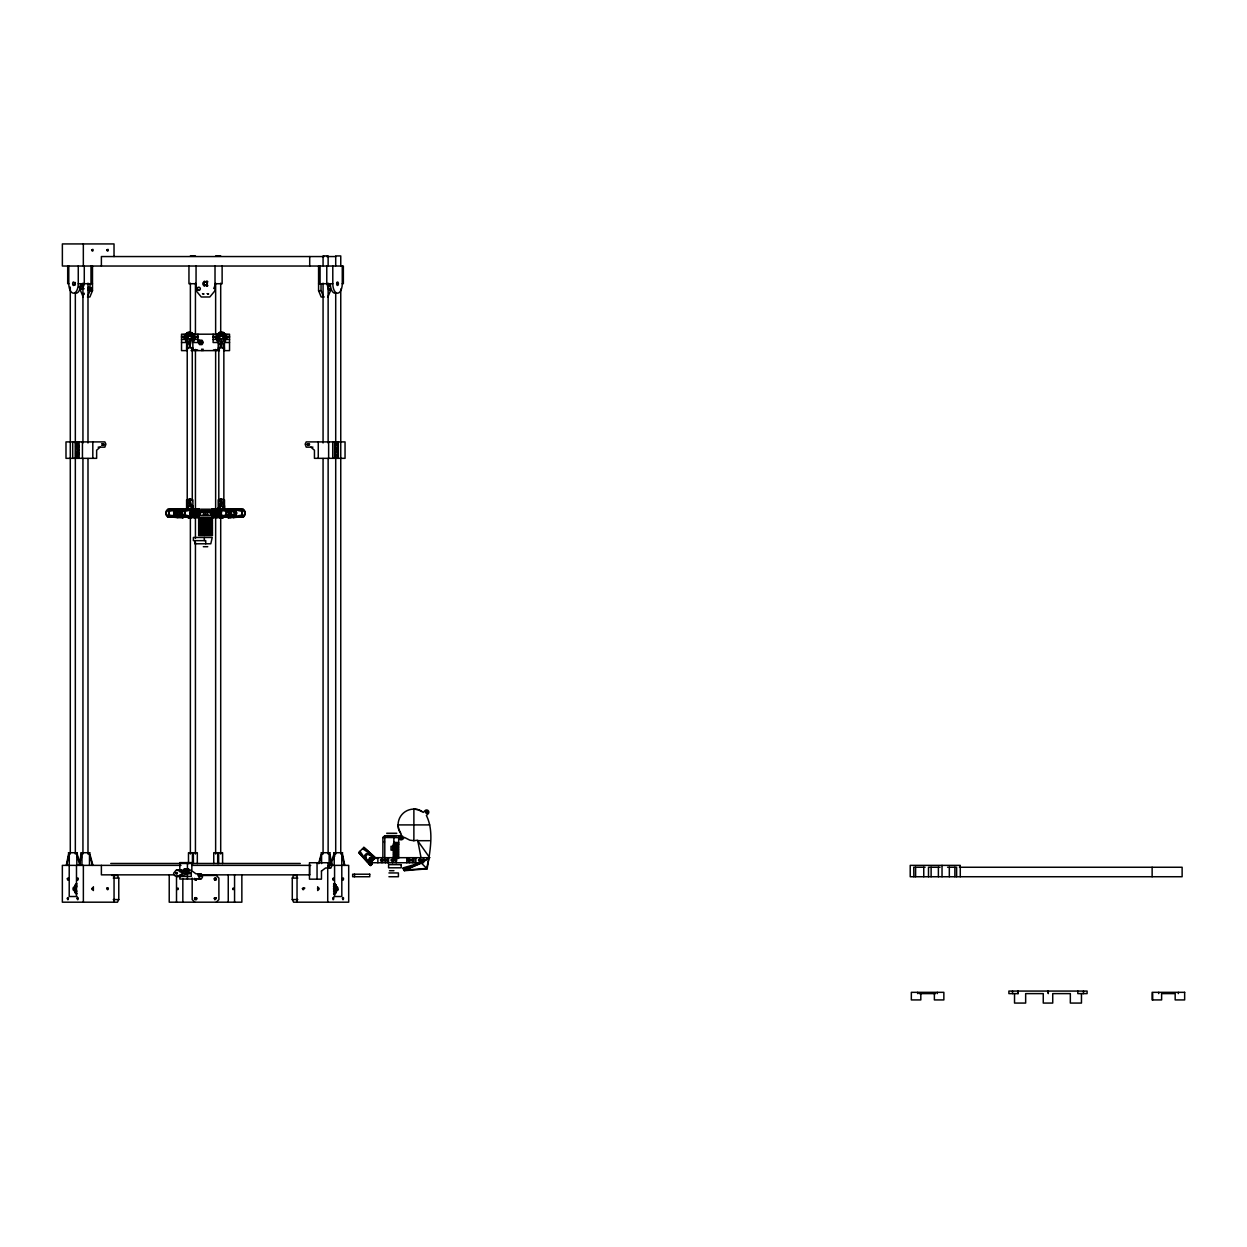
<?xml version="1.0" encoding="UTF-8"?>
<svg xmlns="http://www.w3.org/2000/svg" width="1247" height="1247" viewBox="0 0 1247 1247"><rect width="100%" height="100%" fill="white"/><g stroke="black" fill="none" stroke-linecap="round" stroke-linejoin="round"><path stroke-width="1.5" d="M114.023 256.555L114.023 243.929L62.366 243.929L62.366 266.032L343.361 266.032L343.361 283.724L342.27 283.724A9.477 4.739 90 0 1 337.532 293.201A9.477 4.739 90 0 1 332.793 283.724L332.793 266.032M186.582 342.863L186.582 339.402M192.911 505.69L192.895 511.909L192.973 510.6L195.28 511.738M218.178 342.863L218.178 339.402M224.491 507.732L224.491 505.69M372.074 862.145L369.751 862.02C367.319 859.089 372.759 856.549 373.476 859.697M186.582 342.255C180.566 328.974 198.928 328.959 192.895 342.255M218.178 342.255C212.146 328.974 230.508 328.959 224.491 342.255M185.382 871.17L186.333 870.219L188.858 871.123L186.925 868.956L188.624 870.733M194.922 515.681L193.41 514.434C191.617 520.81 193.004 507.451 193.41 511.878L192.303 512.564L192.911 510.101L189.747 498.925L186.598 499.907L186.598 510.101L189.747 505.394L189.747 498.925L192.911 499.907L192.849 512.252M218.178 339.87L218.287 338.498M220.859 336.16C220.111 332.668 222.932 337.017 222.309 335.396C221.997 333.791 219.597 334.882 220.392 336.316L220.485 334.04L221.919 333.76M177.386 514.855L176.638 514.434L177.62 514.434C176.045 516.882 177.401 508.916 177.62 511.192L176.638 511.878C176.809 515.619 178.524 516.383 178.898 514.434L181.781 515.712L178.181 515.681M192.739 516.383C197.416 509.961 188.25 511.473 197.946 510.631M180.02 513.483L179.864 514.434L179.864 511.878L181.781 510.6M195.81 513.483L194.688 514.434L196.917 515.681L198.507 514.434C200.596 514.762 196.512 516.367 195.654 514.434L195.654 511.878C196.512 509.929 200.596 511.551 198.507 511.878L196.995 510.631L194.688 511.878L193.971 510.631L192.973 511.784M213.767 510.787L212.567 511.878C210.509 511.582 214.562 509.914 215.419 511.878L215.419 514.434L213.502 515.712L213.533 517.567M227.78 511.769L229.292 510.6L231.209 511.878L231.209 514.434L229.292 515.712L229.323 517.567M192.35 513.125L192.303 513.748M214.079 514.871C215.466 514.699 214.843 508.932 212.567 511.878M229.869 514.871C232.753 513.686 227.842 510.163 228.544 511.239M192.911 348.116L189.747 347.134L186.582 335.131L188.921 332.824M224.491 348.116L221.327 347.134L218.178 335.131L218.833 333.76M372.12 857.219L371.388 857.266C374.77 857.188 367.631 861.583 372.292 860.96C372.837 857.328 371.232 857.671 371.388 857.266L368.613 860.04M186.224 338.514C185.865 341.475 186.769 333.043 185.959 334.882L186.52 339.371L186.52 335.459C190.822 333.323 191.43 335.084 188.796 336.316L188.921 335.069L189.747 336.02L191.726 335.427L190.697 336.316M217.804 338.514C217.446 340.945 218.319 335.178 217.539 334.835L218.1 339.371L217.804 336.409M224.569 334.274L224.569 339.371L225.13 336.222M184.338 871.17L186.333 868.956M188.858 870.655L187.596 868.956M371.559 862.207L369.829 861.209L369.58 859.074L370.905 857.749L373.539 859.074M399.882 837.641C407.333 834.227 396.125 842.458 402.407 837.641M188.858 869.455L188.313 871.139M218.802 513.483L216.355 515.37M234.592 513.483L233.657 515.073A1.995 1.73 -90 0 0 233.657 511.426M230.227 511.738L228.653 510.943M176.56 513.125C175.671 511.784 180.394 509.711 177.62 511.878M198.039 517.567L198.164 515.385L193.971 515.681M213.845 514.434L213.019 517.567L212.738 515.806M229.635 514.434L228.825 517.567M177.058 511.738L178.181 510.631L181.891 510.631M66.294 865.371L68.803 852.73L68.803 858.154M66.761 865.371L69.271 852.73L69.271 865.371M78.951 865.371L81.46 852.73L81.46 858.154M79.418 865.371L81.943 852.73L81.943 865.371M179.116 514.886L177.916 515.37M195.265 514.575L194.345 515.712L192.849 514.559L192.973 515.697M429.669 840.696L417.667 840.696L429.669 857.687L421.034 862.737L402.797 867.974L404.371 870.702L427.144 868.847C429.856 851.935 434.33 831.406 426.396 815.507L428.173 813.73A2.213 2.213 0 0 0 428.173 810.612A2.213 2.213 0 0 0 425.04 810.612L423.279 812.374L417.963 809.646L413.879 809.116L413.879 840.696L417.667 840.197L421.034 857.687M197.712 517.567L197.743 515.416M177.557 512.673L177.557 513.624M212.504 512.673L212.504 513.624M217.726 513.624L217.726 512.673M186.208 334.82L186.317 335.225M225.13 335.911L224.819 334.586L224.819 336.331M186.582 348.116L189.747 347.134L192.661 334.367M218.178 348.116L221.327 347.134L224.491 335.131L223.681 332.684M318.609 863.563L321.586 852.73L321.586 863.563M319.076 863.563L322.053 852.73M331.25 863.563L334.227 852.73L334.227 865.371M332.715 859.947L334.695 852.73L334.695 856.346M186.691 338.498L187.642 343.595M186.598 510.101L189.747 498.925M218.506 511.971L221.327 498.925L224.491 499.907L224.491 510.101L221.327 505.394L221.327 498.925L218.178 499.907L218.241 512.252M206.862 284.565L207.064 283.303M220.844 336.113L220.392 335.427L222.278 336.316L222.153 335.069M381.987 862.737L381.987 857.687M385.541 862.737L385.541 857.687M392.649 862.737L392.649 857.687M396.203 862.737L396.203 857.687M409.343 862.737L409.343 857.687M412.897 862.737L412.897 857.687M420.005 862.737L420.005 857.687M423.559 857.687L423.559 862.737L369.658 862.737L368.395 860.851L369.658 857.687L429.669 857.687M103.922 445.023C102.722 440.737 102.207 448.25 103.875 444.119M190.573 335.069L190.573 335.989L189.747 334.664L189.747 336.02L189.279 334.773L189.248 336.113L187.767 335.505L187.705 336.347M179.397 510.989L178.259 510.849L179.132 511.426M195.187 510.989L194.049 510.849M183.792 870.624L184.369 868.956L183.792 871.123L184.057 870.344M88.069 295.399L90.033 290.676L90.033 283.724M92.496 266.032L92.496 290.676L89.878 296.989L87.43 296.989M327.899 296.989L330.517 290.676M194.657 878.418L194.859 879.93L196.371 880.133M194.922 878.574L195.748 879.992L196.574 878.574M373.289 859.23C374.038 856.518 369.642 860.742 372.759 857.858L370.889 859.542L373.367 858.419C369.845 864.872 371.887 856.346 372.37 857.453M80.431 287.184L80.556 290.676L83.159 296.989M111.949 875.472L117.467 875.472L118.777 878.091L118.777 899.57L117.467 902.189L62.35 902.189L62.35 865.371L181.002 865.371M327.727 902.189L327.727 865.371L348.692 865.371L348.692 902.189L293.591 902.189L292.281 899.57L292.281 878.091L293.591 875.472L297.254 875.472M217.539 336.222L217.804 334.71L217.539 336.207L225.13 336.02M177.869 510.989L177.853 511.223M198.507 514.434L198.507 515.12C197.057 517.614 197.961 508.075 198.507 511.878M193.862 515.447C194.828 518.518 193.94 509.088 192.973 511.971M212.863 510.943L213.642 511.223L212.006 511.738L212.754 511.239M184.12 870.577L185.304 869.471L184.369 868.956L183.792 871.123L185.055 868.956L186.286 869.19M179.864 511.878L178.898 511.878L179.209 510.631M183.792 869.767L188.624 868.956L188.858 871.123L187.268 871.17L188.858 870.344M189.747 347.134L189.747 339.839L192.895 335.225M221.327 347.134L221.327 339.839L224.476 335.225M218.178 510.101L221.327 505.394M175.921 512.517L177.012 510.943L174.97 510.943L173.863 512.517L175.921 512.517L177.012 515.37L174.97 515.37L173.863 513.78L175.921 513.78M180.02 512.517L181.127 510.943L183.169 510.943L182.078 512.517L183.169 515.37L181.127 515.37L180.02 513.78L180.02 512.517L182.078 512.517M191.711 512.517L192.802 510.943L190.76 510.943L189.653 512.517L191.711 512.517L192.802 515.37L190.76 515.37L189.653 513.78L191.711 513.78M218.1 514.512L217.835 515.338L196.917 515.37L195.826 512.517L196.917 510.943L218.1 510.6L218.1 515.697L218.1 514.325M198.974 510.943L197.868 512.517L195.826 512.517M212.099 515.37L213.19 512.517L212.099 510.943M214.157 515.37L215.123 510.631L216.542 510.631L218.646 511.878L218.771 513.748L216.152 515.681M219.363 512.517L221.405 512.517L220.314 510.943L218.256 510.943L219.363 513.78C216.214 516.507 221.872 520.264 224.055 516.866M227.889 515.37L228.996 512.517L227.889 510.943M229.947 515.37L231.038 512.517L229.947 510.943M372.479 860.461L373.679 858.762M217.539 334.835L218.1 334.274L218.1 335.459M179.584 510.927L180.784 510.927L178.898 511.878M196.293 510.896L195.374 510.927M214.889 513.639L216.386 511.878L213.362 510.896M230.679 513.639L231.926 510.631L234.436 511.878L234.436 514.434L233.111 515.385L232.176 514.434L229.9 514.855M192.474 516.866L189.747 518.191L187.128 517.022M193.597 515.058L192.973 514.325M216.417 879.681C213.627 882.346 213.627 875.737 216.417 878.418M174.486 510.506L173.442 511.831L177.651 510.506L174.705 511.831L174.705 514.481L177.651 515.806L173.442 514.481L174.486 515.806M220.797 515.806L221.841 514.481L217.633 515.806L220.579 514.481L220.579 511.831L217.633 510.506L221.841 511.831L220.797 510.506M197.696 515.681L198.507 515.12L197.883 515.681M175.921 510.506L183.325 510.506L183.325 508.729L167.581 509.509L166.007 511.332L166.007 514.98L167.581 516.804L183.325 517.567L183.325 515.806L175.921 515.806M174.502 516.835L177.885 517.567L167.581 516.804L169.171 514.98L169.171 511.332L167.581 509.509L177.885 508.729L174.502 509.477M199.115 508.729L183.371 509.509L181.797 511.332L181.797 514.98L183.371 516.804L199.115 517.567M190.292 516.835L193.69 517.567L183.371 516.804L184.961 514.98L184.961 511.332L183.371 509.509L193.69 508.729L190.292 509.477M220.781 516.835L217.383 517.567L227.702 516.804L226.112 514.98L226.112 511.332L227.702 509.509L229.277 511.332L229.277 514.98L227.702 516.804L211.959 517.567L212.115 515.806L212.271 517.567M236.571 516.835L233.173 517.567L243.492 516.804L241.902 514.98L241.902 511.332L243.492 509.509L245.067 511.332L245.067 514.98L243.492 516.804L227.749 517.567L227.905 515.806M213.876 515.37L212.645 515.229L217.103 515.681M229.012 515.136L232.893 515.681M373.321 858.404L371.809 859.308L373.929 859.012M193.534 338.81L192.973 339.371L193.238 338.514M227.375 511.878L229.526 510.631L229.479 515.058M216.277 902.189L218.895 899.57L218.895 878.091L216.277 875.472L198.382 875.472M374.988 857.39L373.586 858.482L370.078 854.99L366.852 853.634L364.966 855.504L366.337 858.747L371.918 864.327L370.671 865.574L358.7 852.527L363.859 847.368L376.173 858.575M364.857 855.302L366.649 853.525M366.337 858.747L365.652 856.175L367.522 854.304L370.078 854.99M371.31 859.308L372.759 857.858M368.582 863.485L369.829 862.238M368.878 863.781L370.125 862.534M372.479 859.978L375.129 857.531M369.018 863.922L370.265 862.675M374.022 858.934L375.269 857.671M369.159 864.077L370.546 862.955M374.162 859.074L375.409 857.811M369.424 864.342L370.686 863.095M369.564 864.467L370.811 863.22M369.798 864.717L370.936 863.345M370.032 864.935L371.17 863.579M372.697 862.207L371.497 863.407L370.546 862.394M370.359 865.278L371.622 864.031M399.586 836.067L401.347 834.305L398.619 828.99L398.089 824.906L429.669 824.906M370.593 865.496L371.84 864.249M225.13 338.763L224.569 339.371L225.13 338.171M382.891 857.687L382.891 837.47L384.793 835.739L401.363 835.739A1.73 1.73 0 0 1 403.108 837.47A1.73 1.73 0 0 1 401.363 839.215L398.681 839.215M216.355 510.943L218.646 511.878M214.11 514.855L216.386 514.434L214.157 515.681L211.585 514.434L213.689 515.058M232.176 514.434L229.947 515.681L227.375 514.434M177.651 512.252L177.651 514.06M212.614 512.252L212.614 514.06M217.617 514.06L217.617 512.252M100.181 447.159L96.642 450.214L96.642 458.335L65.997 458.335L65.997 441.906L104.842 441.906L105.933 444.119L104.842 447.159L98.139 447.159M214.64 510.6C216.432 508.636 220.064 516.289 214.531 515.385M193.316 515.011L193.176 514.855M193.534 515.042L196.558 515.385M211.974 514.777L213.845 515.12M229.635 511.878L228.996 510.849L228.357 511.878M230.944 510.631L232.986 510.896L228.918 510.631M229.682 515.37L227.796 514.559L229.635 515.12M196.371 899.726C199.052 896.92 192.443 896.92 195.109 899.726M229.152 510.896L232.176 511.878M321.461 871.045L325.576 867.99L330.938 867.99L332.201 864.95L330.938 862.737L309.459 862.737L309.459 879.166L321.461 879.166L321.461 870.952M421.486 863.189L429.03 857.687L426.692 868.411L404.059 870.157L421.486 863.189L403.264 868.785M214.718 514.123L213.19 513.78M230.508 514.123L228.996 513.78M369.19 861.428L370.64 860.461M219.924 334.29L222.745 334.29M204.835 282.305A1.574 1.574 0 0 1 207.111 283.817A1.574 1.574 0 0 1 204.664 285.033A1.574 1.574 0 0 1 204.835 282.305L205.007 282.227M195.14 511.239L194.096 511.161L194.485 515.073M183.122 873.274L177.557 876.423L174.798 875.753L173.582 873.274L176.123 870.172L191.274 870.11L191.274 876.423L177.557 876.423L191.274 873.274L177.557 870.11L183.122 873.274L191.274 873.274M101.662 443.683L102.94 444.524L101.662 445.382M404.371 870.702L421.034 862.737L427.144 868.847M198.694 510.506L198.881 508.729L199.115 510.506L193.441 510.506L190.62 511.831L190.495 514.481L193.441 515.806L199.115 515.806M233.423 515.806C240.92 512.517 229.791 517.661 227.749 515.806M178.259 510.849L178.898 511.192M193.441 510.506L190.495 511.831L190.62 514.481L193.441 515.806M229.635 511.192L232.176 511.192M232.176 515.12L230.321 515.385M188.172 517.832L188.172 516.882L191.321 516.882L191.321 517.832M219.753 517.832L219.753 516.882L222.917 516.882L222.917 517.832M84.188 293.216L84.188 294.432M169.171 511.332L181.049 508.729L167.581 509.509M184.961 511.332L196.839 508.729L183.371 509.509M226.112 514.98L214.235 517.567L227.702 516.804M230.056 515.806L230.056 517.567L241.902 514.98M181.127 515.681L178.898 515.12M215.123 510.849L214.157 510.631M189.996 333.65L191.368 334.258M230.025 517.567L243.492 516.804M205.646 282.149L206.145 282.134M176.544 870.11L181.485 870.11M190.37 255.931L195.436 255.931M215.637 255.931L220.703 255.931M324.236 256.555L101.381 256.555L101.381 266.032M326.574 256.555L335.926 256.555M204.711 281.947L206.363 281.947M78.265 266.032L78.265 283.724A9.477 4.739 -90 0 1 73.526 293.201A9.477 4.739 -90 0 1 68.788 283.724L67.697 283.724L67.697 266.032M78.265 283.724L92.496 283.724M196.06 283.724L188.952 283.724L188.952 266.032M318.577 283.724L332.793 283.724M90.033 290.676L92.496 290.676M318.577 266.032L318.577 290.676L321.04 290.676L323.643 296.989M324.017 296.989L321.18 296.989L318.577 290.676M187.221 334.196L181.532 334.196L181.532 350.625L187.299 350.625M192.911 334.196L219.425 334.196M223.852 334.196L229.542 334.196L229.542 350.625L223.774 350.625M183.745 334.632L185.632 334.632M193.846 334.632L195.748 334.632M215.326 334.632L217.227 334.632M225.442 334.632L227.328 334.632M181.532 336.409L185.632 336.409M193.846 336.409L197.961 336.409M213.112 336.409L217.227 336.409M225.442 336.409L229.542 336.409M183.745 336.83L185.632 336.83M193.846 336.83L195.748 336.83M215.326 336.83L217.227 336.83M225.442 336.83L227.328 336.83M181.532 337.236L185.632 337.236M193.846 337.236L197.961 337.236M213.112 337.236L217.227 337.236M225.442 337.236L229.542 337.236M183.745 339.013L185.632 339.013M193.846 339.013L195.748 339.013M215.326 339.013L217.227 339.013M225.442 339.013L227.328 339.013M181.532 339.449L185.632 339.449M193.846 339.449L197.961 339.449M213.112 339.449L217.227 339.449M225.442 339.449L229.542 339.449M181.532 342.504L185.632 342.504L185.632 334.196M229.542 342.504L225.442 342.504L225.442 334.196M191.633 350.002L197.634 350.002M213.44 350.002L219.394 350.002M191.134 350.625L219.425 350.625M103.33 444.524L104.28 444.524M312.935 447.159L306.232 447.159L305.141 444.119L306.232 441.906L345.045 441.906L345.045 458.335L314.447 458.335L314.447 450.214L310.893 447.159M200.486 509.228L210.587 509.228M211.959 510.506L219.363 510.506M227.749 510.506C229.791 508.636 240.92 513.78 233.423 510.506M213.128 510.631L217.103 510.631L217.664 511.878M227.484 510.943L230.913 510.849M236.104 510.943L234.046 510.943L235.153 513.78L234.046 515.37L236.104 515.37M200.486 511.566L210.587 511.566M194.688 511.878L195.654 511.878M200.331 511.894L210.743 511.894M213.19 512.517L215.248 512.517L214.157 510.943M228.996 512.517L231.038 512.517M180.02 513.78L182.078 513.78M195.826 513.78L197.868 513.78L198.974 515.37M219.363 513.78L221.405 513.78L220.314 515.37L218.178 514.746L218.833 517.162M194.329 515.37L195.171 515.37M227.484 515.37L230.773 515.37M211.959 515.806L219.363 515.806M200.486 517.256L210.587 517.256M198.585 518.518L212.489 518.518M198.585 519.157L212.489 519.157M198.585 519.781L212.489 519.781M198.585 520.42L212.489 520.42M198.585 521.043L212.489 521.043M198.585 521.682L212.489 521.682M198.585 522.306L212.489 522.306M198.585 522.945L212.489 522.945M198.585 523.569L212.489 523.569M198.585 524.208L212.489 524.208M198.585 524.831L212.489 524.831M198.585 525.47L212.489 525.47M198.585 526.094L212.489 526.094M198.585 526.733L212.489 526.733M198.585 527.372L212.489 527.372M198.585 527.995L212.489 527.995M198.585 528.634L212.489 528.634M198.585 529.258L212.489 529.258M198.585 529.897L212.489 529.897M198.585 530.521L212.489 530.521M198.585 531.16L212.489 531.16M198.585 531.783L212.489 531.783M198.585 532.422L212.489 532.422M198.585 533.046L212.489 533.046M198.585 533.685L212.489 533.685M198.585 534.308L212.489 534.308M198.585 534.947L212.489 534.947M198.585 535.571L212.489 535.571M203.323 546.7L207.75 546.7M386.679 833.245L396.795 833.245M386.679 835.584L396.795 835.584M398.681 837.641L382.891 837.47M393.865 842.38L398.681 842.536M393.304 843.798L398.681 843.798M393.865 844.266L398.681 844.266L398.681 835.739M393.304 844.422L398.681 844.422M393.304 845.061L398.681 845.061M393.304 845.684L398.681 845.684M398.681 846.323L391.012 846.323L391.012 850.111L398.681 850.111M393.304 846.947L398.681 846.947M393.304 847.586L398.681 847.586M393.304 848.209L398.681 848.209M393.304 848.848L398.681 848.848M393.304 849.472L398.681 849.472M393.304 850.735L398.681 850.735M393.304 851.374L398.681 851.374M393.304 852.013L398.681 852.013M393.304 852.636L398.681 852.636M68.398 852.73L77.236 852.73M81.055 852.73L89.893 852.73M321.18 852.73L330.019 852.73M333.806 852.73L342.66 852.73M393.304 853.275L398.681 853.275M393.304 853.899L398.681 853.899M393.304 854.538L398.681 854.538M393.304 855.161L398.681 855.161M393.304 855.801L398.681 855.801M393.304 856.424L398.681 856.424M393.304 857.063L398.681 857.063M393.304 858.326L398.681 858.326M382.611 859.588L386.18 859.588M393.288 859.588L396.842 859.588M409.967 859.588L413.521 859.588M420.644 859.588L424.198 859.588M382.611 860.851L386.18 860.851M393.288 860.851L396.842 860.851M409.967 860.851L413.521 860.851M420.644 860.851L424.198 860.851M327.79 863.173L330.315 863.173M110.765 863.47L300.278 863.47M192.022 865.371L310.737 865.371M925.118 867.257L913.755 867.257L913.864 876.735M940.113 867.257L928.501 867.257L928.501 876.735M947.58 867.257L956.62 867.257L956.62 876.735M959.426 867.257L1182.125 867.257L1182.125 876.735L910.216 876.735L910.216 865.371L960.268 865.371L960.268 876.735M327.79 867.553L330.315 867.553M389.532 870.702L393.943 870.702M388.924 872.947L398.401 872.947L398.401 876.735L388.924 876.735M198.164 874.225L200.689 874.225L201.952 876.423M174.689 874.848L101.381 874.848L101.381 865.371M197.805 874.848L309.708 874.848M113.274 878.091L118.777 878.091M292.281 878.091L297.784 878.091M198.164 878.605L200.689 878.605M106.634 888.113L107.834 888.113M303.239 888.113L304.86 888.113M76.955 896.515L69.209 896.515L69.209 865.371M334.102 896.515L341.834 896.515L341.772 852.73L344.281 865.371M113.274 899.57L118.777 899.57M292.281 899.57L297.784 899.57M919.133 993.61L935.515 993.61M176.544 876.423L181.485 876.423M230.056 510.506L230.056 508.729L243.492 509.509L227.749 508.729L227.905 510.506L228.17 508.729M212.38 508.729L212.271 510.506L211.959 508.729L227.702 509.509L214.235 508.729L226.112 511.332M183.371 516.804L196.839 517.567L184.961 514.98M167.581 516.804L181.049 517.567L169.171 514.98M243.492 509.509L233.173 508.729L236.571 509.477M227.702 509.509L217.383 508.729L220.781 509.477M413.879 840.696L409.795 840.151L404.48 837.423L402.703 839.2A2.213 2.213 0 0 1 399.227 838.732M230.025 508.729L241.902 511.332M216.651 510.989L217.539 512.081M229.292 515.712L227.765 514.777M213.502 515.712L212.021 514.575M178.898 514.434L180.784 515.37M179.132 515.681L177.62 514.434M228.591 515.073L229.152 517.567M212.801 515.073L213.362 517.567M223.681 333.635L222.917 332.138M221.826 333.744C223.681 335.334 219.799 334.929 220.859 335.879L221.327 334.664L222.153 335.989M191.321 333.089L192.1 333.635L191.96 332.559M362.581 848.661L374.116 856.518L363.859 847.368M233.657 511.239L234.436 511.878M214.702 899.726L214.437 897.731L216.417 897.996M229.183 515.681L228.357 514.434M213.112 510.943L213.408 515.681L212.567 514.434M194.797 902.189L192.178 899.57L192.178 878.091M358.7 852.527L367.865 862.768L359.993 851.233M218.178 335.131L221.327 339.839M186.582 335.131L189.747 339.839M189.747 505.394L192.911 510.101M206.955 283.022L207.111 284.316M221.327 498.925L224.491 510.101M224.382 338.498L224.491 339.87M92.948 865.371L89.488 852.73L89.488 865.371M89.005 852.73L92.481 865.371M80.291 865.371L76.831 852.73L76.831 865.371M76.846 854.538L78.826 861.755M214.422 511.722L213.845 511.878M342.239 852.73L344.764 865.371M329.613 852.73L332.123 865.371M331.655 865.371L329.13 852.73L329.13 865.371M192.849 338.67L192.911 339.87M222.262 335.427L222.278 336.316M218.178 507.732L218.178 511.909M1178.337 992.331L1178.337 993.61M1158.697 992.331L1158.697 993.61M1152.68 993.61L1152.68 999.923M1152.134 867.257L1152.134 876.735M1083.456 991.069L1083.456 993.61M1081.461 993.61L1081.461 1003.071L1070.331 1003.071L1070.331 993.61L1052.733 993.61L1052.733 1003.071L1043.256 1003.071L1043.256 993.61L1025.658 993.61L1025.658 1003.071L1014.528 1003.071L1014.528 993.61M1077.813 991.069L1077.813 993.61L1087.103 993.61L1087.103 991.069L1008.885 991.069L1008.885 993.61L1018.176 993.61L1018.176 991.069M1048.306 991.069L1048.306 993.61L1047.683 991.069M1018.004 991.069L1018.004 993.61M1012.533 991.069L1012.533 993.61M954.875 867.257L954.875 876.735M949.326 867.257L949.326 876.735M942.031 865.371L942.031 876.735M938.383 867.257L938.383 876.735M937.292 992.331L937.292 993.61M934.377 993.61L934.377 999.923L943.854 999.923L943.854 992.331L911.339 992.331L911.339 999.923L920.816 999.923L920.816 993.61M931.119 867.257L931.119 876.735M923.762 867.257L923.762 876.735M917.652 992.331L917.652 993.61M915.61 867.257L915.61 876.735M415.89 857.687L415.89 862.737M415.033 857.687L415.033 862.737M406.803 857.687L406.803 862.737M401.144 836.378L401.144 838.904M395.954 857.687L395.954 858.949M393.865 835.739L393.865 857.687M392.602 846.323L392.602 850.111M388.55 857.687L388.55 862.737M387.677 857.687L387.677 862.737M384.793 835.739L384.793 857.687M384.388 841.366L384.388 842.442M377.872 857.687L377.872 862.737M354.569 874.209L354.569 876.735M342.27 266.032L342.27 283.724M340.758 265.673L340.758 255.931L335.708 255.931L335.708 265.673M340.758 289.039L340.758 854.039M338.358 441.906L338.358 458.335M337.095 441.906L337.688 445.226A2.837 1.418 -90 0 1 337.282 448.982A2.837 1.418 -90 0 1 335.365 448.468A2.837 1.418 -90 0 1 335.459 444.633L336.456 441.906M337.095 458.335L337.688 455.015A2.837 1.418 -90 0 0 337.282 451.274A2.837 1.418 -90 0 0 335.365 451.773A2.837 1.418 -90 0 0 335.459 455.607L336.456 458.335M335.708 292.936L335.708 442.966M335.708 458.537L335.708 854.039M334.57 441.906L334.57 458.335M334.57 865.371L334.57 896.515M332.731 441.906L332.731 458.335M328.631 441.906L328.631 458.335M328.132 265.673L328.132 255.931L323.067 255.931L323.067 265.673M328.132 283.194L328.132 442.966M328.132 458.537L328.132 854.039M326.776 266.032L326.776 283.724M323.067 283.194L323.067 442.966M323.067 458.537L323.067 854.039M321.04 283.724L321.04 290.676M320.074 266.032L320.074 283.724M318.266 441.906L318.266 458.335M317.704 886.695L317.704 890.561M317.05 862.737L317.05 879.166M309.708 256.555L309.708 266.032M309.708 865.371L309.661 874.848M297.035 874.848L297.035 902.189M241.856 874.848L241.856 902.189L169.218 902.189L169.218 874.848M236.244 511.831L236.244 514.481M234.561 874.848L234.561 902.189M229.323 508.729L229.323 510.506M229.152 508.729L229.152 510.506M228.98 510.506L228.825 508.729L228.669 510.506M228.669 515.806L228.528 517.567M228.388 508.729L228.388 510.506M228.388 515.806L228.263 517.567M228.154 515.806L228.17 517.567M228.248 874.848L228.248 902.189M224.382 333.76L224.491 350.064M224.148 333.261L224.32 334.539M223.946 332.965L224.055 334.056M223.852 343.751L223.852 506.22M223.54 332.559L223.54 333.51M223.54 516.476L223.54 517.411M222.59 863.563L222.59 852.73L213.751 852.73L213.751 863.563M222.122 266.032L222.122 283.724L215.014 283.724A9.477 9.477 0 0 1 213.736 288.462M222.153 517.146L222.153 518.097M221.327 331.796L221.327 332.731M221.327 517.24L221.327 518.191M220.703 283.194L220.703 331.905M220.516 517.146L220.516 518.097M220.703 518.939L220.703 854.039M220.454 511.831L220.454 514.481M219.753 332.138L218.973 333.635L219.113 332.559M219.113 516.476L219.113 517.411M218.833 332.809L218.708 333.9M218.802 343.751L218.802 506.22M218.599 333.105L218.412 334.367M218.412 515.603L218.599 516.866M218.646 852.73L218.646 863.563M218.35 333.588L218.178 350.064M218.178 514.746L218.35 516.383M217.695 852.73L217.695 863.563M217.539 514.216L217.539 515.136M217.227 334.196L217.227 342.504L213.112 342.504L213.112 334.196M216.51 508.729L216.51 510.506M216.479 510.943L216.479 515.37M216.51 515.806L216.51 517.567M215.637 283.194L215.637 333.853M215.637 349.441L215.637 509.197M215.637 516.991L215.637 854.039M215.014 266.032L215.014 290.676L209.808 296.989L201.266 296.989L196.06 290.676L196.06 266.032M213.533 508.729L213.533 510.506M213.362 508.729L213.362 510.506M213.19 508.729L213.019 510.506L212.878 508.729M212.598 508.729L212.473 510.506M212.598 515.806L212.473 517.567M211.694 510.943L211.694 515.37M210.837 510.943L210.837 515.37M207.594 510.943L207.594 515.37M207.314 282.898L207.314 284.534M207.361 510.943L207.361 515.37M205.739 543.786L205.739 540.637L193.379 540.637L193.379 537.473L212.224 537.473L210.805 543.786L194.797 543.786L194.797 540.637M205.537 510.943L205.537 515.37M204.321 537.473L204.321 540.637M203.713 510.943L203.713 515.37M203.479 510.943L203.479 515.37M203.012 349.051L203.012 350.625M201.749 349.051L201.749 350.625M200.237 510.943L200.237 515.37M199.38 510.943L199.38 515.37M199.006 517.567L198.959 515.806L198.803 517.567M198.6 508.729L198.476 510.506M198.6 515.806L198.476 517.567M198.335 508.729L198.195 510.506M198.335 515.806L198.195 517.567M197.961 334.196L197.961 342.504L193.846 342.504L193.846 334.196M198.039 508.729L197.883 510.506M197.712 508.729L197.712 510.506M197.322 863.563L197.322 852.73L188.484 852.73L188.484 863.563M195.436 283.194L195.436 333.853M195.436 349.441L195.436 509.197M195.436 516.991L195.436 538.423M195.436 542.32L195.436 854.039M195.156 508.729L195.14 512.33M195.156 517.567L195.14 513.967L194.75 517.567M194.75 508.729L194.953 510.506M194.563 508.729L194.563 510.506M194.563 515.806L194.563 517.567M193.379 852.73L193.379 863.563M192.739 333.588L192.911 350.064M192.428 852.73L192.428 863.563M192.241 332.809L192.365 333.9M192.272 349.565L192.272 500.421M191.96 516.476L191.96 517.411M190.37 283.194L190.37 331.905M190.573 517.146L190.573 518.097M190.37 518.939L190.37 854.039M189.747 331.796L189.747 332.731M189.747 517.24L189.747 518.191M188.936 517.146L188.936 518.097M188.172 332.138L188.172 333.089M187.533 333.51L187.533 332.559L187.253 333.76M187.533 516.476L187.533 517.411M187.221 343.751L187.221 506.22M187.424 862.612L187.424 869.923M187.424 875.394L187.424 879.041M187.128 332.965L187.019 334.056M186.925 333.261L186.691 334.71M186.645 333.931L186.582 350.064M183.169 508.729L183.215 510.506M183.215 515.806L183.169 517.567M182.904 510.506L182.81 508.729L182.545 510.506M182.81 515.806L183.013 517.567M182.841 878.496L182.841 902.189M182.545 515.806L182.686 517.567M182.405 508.729L182.405 510.506M182.405 515.806L182.405 517.567M182.093 508.729L182.249 510.506M182.249 515.806L182.093 517.567M181.922 508.729L181.922 510.506M181.922 515.806L181.922 517.567M179.833 871.747L179.833 862.612L191.835 862.612L191.835 870.827L195.95 873.804L201.313 873.804L202.575 876.828L201.313 879.041L179.833 879.041L179.833 875.394M178.773 508.729L178.773 510.506M178.773 515.806L178.773 517.567M176.513 876.672L176.513 902.189M174.829 511.831L174.829 514.481M114.054 874.848L114.054 902.189M93.369 886.695L93.369 890.561M92.808 441.906L92.808 458.335M90.984 266.032L90.984 283.724M87.991 283.194L87.991 442.966M87.991 458.537L87.991 854.039M84.282 266.032L84.282 283.724M83.331 243.929L83.331 266.032M83.362 865.371L83.362 902.189M82.941 283.194L82.941 442.966M82.941 458.537L82.941 854.039M82.442 441.906L82.442 458.335M79.029 441.906L79.029 458.335M78.343 441.906L78.343 458.335M77.766 441.906L78.358 445.226A2.837 1.418 90 0 1 77.938 448.982A2.837 1.418 90 0 1 76.036 448.468A2.837 1.418 90 0 1 76.114 444.633L77.127 441.906M77.766 458.335L78.358 455.015A2.837 1.418 -90 0 0 77.938 451.274A2.837 1.418 -90 0 0 76.036 451.773A2.837 1.418 -90 0 0 76.114 455.607L77.127 458.335M76.488 865.371L76.488 896.515M75.334 292.936L75.334 442.966M75.334 458.537L75.334 854.039M75.225 441.906L75.225 458.335M72.7 441.906L72.7 458.335M70.284 287.091L70.284 854.039M68.788 266.032L68.788 283.724M187.549 349.768A2.525 1.356 0 0 1 188.297 347.975A2.525 1.356 0 0 1 191.679 348.225A2.525 1.356 0 0 1 191.539 350.048M187.549 344.437A2.525 1.356 0 0 1 187.549 343.081M187.564 506.89A2.525 1.356 0 0 1 187.564 505.534M218.895 344.11A2.525 1.356 0 0 1 218.895 343.408M218.895 506.563A2.525 1.356 0 0 1 218.895 505.861M219.145 349.768A2.525 1.356 0 0 1 221.327 347.742A2.525 1.356 0 0 1 223.525 349.768M218.895 501.232A2.525 1.356 0 0 1 219.145 500.203M223.525 500.203A2.525 1.356 0 0 1 223.774 500.53M187.564 501.559A2.525 1.356 0 0 1 189.092 499.579M190.401 499.579A2.525 1.356 0 0 1 192.194 500.53M221.327 514.933A2.525 1.263 -90 0 1 221.327 511.364M216.152 511.426A1.995 1.73 -90 0 1 218.739 513.156A1.995 1.73 -90 0 1 216.152 514.871M236.79 513.811A2.525 1.263 -90 0 1 236.79 512.501M173.957 511.364A2.525 1.263 -90 0 1 173.957 514.933M182.514 515.073A1.995 1.73 -90 0 1 180.347 513.156A1.995 1.73 -90 0 1 182.514 511.223M190.074 512.501A2.525 1.263 -90 0 1 190.074 513.811M196.636 511.738A1.995 1.73 -90 0 1 199.068 511.738M199.349 514.154A1.995 1.73 -90 0 1 196.636 514.559M196.356 514.154A1.995 1.73 -90 0 1 196.356 512.158M400.193 832.793A15.79 15.79 0 0 1 421.767 811.22M83.845 283.724A5.05 2.525 -90 0 1 82.364 288.322A5.05 2.525 -90 0 1 79.652 287.511M83.643 283.724A4.894 2.447 -90 0 1 82.193 288.182A4.894 2.447 -90 0 1 79.574 287.402M84.172 288.758A5.05 2.525 -90 0 1 83.845 288.68M79.403 286.249A5.05 2.525 -90 0 1 79.122 287.059M82.614 283.724A2.837 1.418 -90 0 1 80.478 286.187M80.728 283.724A9.477 4.739 -90 0 1 74.758 292.874M75.381 284.955A1.73 0.873 -90 0 1 75.381 282.492M87.929 288.369A1.574 0.795 -90 0 1 89.145 287.48A1.574 0.795 -90 0 1 89.145 290.068A1.574 0.795 -90 0 1 87.929 289.179M91.701 287.652A1.574 0.795 -90 0 1 91.701 289.896M90.392 289.179A1.574 0.795 -90 0 1 90.392 288.369M330.393 288.603A5.05 2.525 90 0 1 327.213 283.724M329.878 286.561A2.837 1.418 -90 0 1 329.161 286.187M328.943 285.859A2.837 1.418 -90 0 1 328.46 283.724M336.3 292.874A9.477 4.739 90 0 1 330.33 283.724M329.956 288.774A1.574 0.795 -90 0 1 329.161 290.348A1.574 0.795 -90 0 1 328.382 288.774M207.672 285.36A2.681 2.681 0 0 1 206.566 286.202M204.508 286.202A2.681 2.681 0 0 1 203.9 285.844M203.136 284.908A2.681 2.681 0 0 1 203.214 282.383M203.9 281.588A2.681 2.681 0 0 1 204.679 281.183M206.394 281.183A2.681 2.681 0 0 1 207.672 282.087M207.657 285.844A3.008 3.008 0 0 1 207.205 286.218M207.205 281.23A3.008 3.008 0 0 1 207.657 281.604M198.834 290.426A9.477 9.477 0 0 1 197.338 288.462M76.675 891.683A2.837 1.418 -90 0 1 75.334 889.75M76.675 885.994A2.837 1.418 -90 0 0 75.272 888.456A3.008 1.496 -90 0 1 76.675 885.838M75.818 888.456A2.837 1.418 -90 0 1 76.691 886.212M76.753 893.631A4.894 2.447 -90 0 1 74.82 889.781M74.789 888.519A4.894 2.447 -90 0 1 75.49 885.37M75.864 884.762A4.894 2.447 -90 0 1 76.753 884.029A4.894 2.447 -90 0 0 74.228 888.519M74.602 889.812A5.05 2.525 -90 0 0 76.768 893.85A4.894 2.447 -90 0 1 74.274 889.781M74.571 888.503A5.05 2.525 -90 0 1 76.768 883.827M76.675 891.839A3.008 1.496 -90 0 1 75.256 889.797M76.675 890.42A1.574 0.795 -90 0 1 76.02 889.719M75.911 888.519A1.574 0.795 -90 0 1 76.675 887.256M335.864 892.166A5.05 2.525 90 0 1 333.635 893.85A5.05 2.525 90 0 0 336.721 889.812A4.894 2.447 -90 0 1 333.588 893.476M333.635 883.827A5.05 2.525 90 0 1 336.487 888.503M336.441 889.812A5.05 2.525 90 0 1 336.067 891.636M335.583 889.75A2.837 1.418 90 0 1 333.619 891.387A3.008 1.496 -90 0 0 335.802 889.797M333.557 886.04A2.837 1.418 90 0 1 334.617 886.477M335.864 888.441A3.008 1.496 -90 0 0 333.541 886.336A2.837 1.418 90 0 1 335.646 888.456A2.837 1.418 90 0 0 333.588 886.477M333.588 884.201A4.894 2.447 -90 0 1 336.815 888.519M333.588 883.952A5.05 2.525 90 0 1 336.768 888.503M335.724 889.75A2.837 1.418 90 0 1 333.588 891.2M335.038 889.719A1.574 0.795 -90 0 1 333.791 889.875A1.574 0.795 -90 0 1 334.025 887.412A1.574 0.795 -90 0 1 335.147 888.519M202.279 341.694A2.837 2.837 0 0 1 201.001 340.945M201.593 343.424A2.837 2.837 0 0 1 202.279 343.143M77.75 449.855C78.218 453.472 79.387 447.455 77.75 449.855M67.338 878.714C67.977 883.266 69.318 875.643 67.338 878.714M67.338 898.292C67.946 902.812 69.349 895.299 67.338 898.292M77.143 878.714C77.782 883.266 79.122 875.643 77.143 878.714M77.143 898.292C77.782 902.844 79.122 895.221 77.143 898.292M177.401 888.581C177.838 891.964 178.929 886.336 177.401 888.581M232.768 888.581C233.236 891.995 234.249 886.274 232.768 888.581M337.08 449.855C337.532 453.472 338.732 447.439 337.08 449.855M332.7 878.714C333.292 883.219 334.742 875.721 332.7 878.714M332.7 898.292C333.292 902.812 334.742 895.299 332.7 898.292M342.489 878.714C343.128 883.266 344.468 875.643 342.489 878.714M342.489 898.292C343.128 902.844 344.468 895.221 342.489 898.292M380.538 859.947C381.021 863.672 382.221 857.468 380.538 859.947M391.199 859.947C391.667 863.672 392.914 857.453 391.199 859.947M407.894 859.947C408.33 863.657 409.64 857.5 407.894 859.947M418.556 859.947C419.039 863.672 420.239 857.468 418.556 859.947M181.345 512.876L181.439 513.67L181.345 512.876M199.193 512.876C200.253 516.804 201.905 510.132 199.193 512.876M210.135 512.876C211.195 516.804 212.847 510.132 210.135 512.876M213.97 513.156L213.97 513.156M307.058 444.275C308.056 447.969 309.615 441.703 307.058 444.275M308.165 444.275C309.162 447.969 310.721 441.703 308.165 444.275M91.623 249.992C92.792 253.609 94.445 247.436 91.623 249.992M106.79 249.992C107.943 253.609 109.596 247.436 106.79 249.992M91.654 888.581C92.824 892.213 94.46 886.04 91.654 888.581M106.821 888.581C107.975 892.213 109.627 886.04 106.806 888.581M202.56 293.669L203.775 293.996L202.56 293.669M199.816 342.161C201.063 346.011 202.825 339.433 199.816 342.161M207.298 293.669L208.514 293.996L207.298 293.669M175.796 873.009C176.996 876.75 178.711 870.375 175.796 873.009M194.828 898.386C195.997 902.002 197.65 895.829 194.828 898.386M198.476 876.173C199.676 879.914 201.375 873.524 198.476 876.173M214.406 878.792C215.575 882.408 217.227 876.236 214.406 878.792M214.406 898.386C215.575 902.002 217.227 895.829 214.406 898.386M302.429 888.581C303.598 892.213 305.25 886.04 302.429 888.581M317.595 888.581C318.764 892.213 320.417 886.04 317.595 888.581M328.101 865.106C329.302 868.847 331.016 862.472 328.101 865.106M425.383 811.844C426.926 816.676 429.139 808.446 425.383 811.844M199.536 340.228L198.273 342.411L199.536 344.608L202.061 344.608L203.323 342.411L202.061 340.228L199.536 340.228M371.279 863.002L371.279 863.002M401.207 864.639L388.581 864.639L388.581 867.803L401.207 867.803L401.207 864.639M369.736 874.209L352.667 874.209L352.667 876.735L369.736 876.735L369.736 874.209M1184.65 992.331L1152.134 992.331L1152.134 999.923L1161.612 999.923L1161.612 993.61L1175.173 993.61L1175.173 999.923L1184.65 999.923L1184.65 992.331M228.793 514.419A2.525 1.263 -90 0 0 227.702 510.631A2.525 1.263 -90 0 0 226.595 514.419A2.525 1.263 -90 0 0 228.793 514.419M244.583 514.419A2.525 1.263 -90 0 0 243.492 510.631A2.525 1.263 -90 0 0 242.386 514.419A2.525 1.263 -90 0 0 244.583 514.419M168.485 514.933A2.525 1.263 -90 0 0 167.909 510.709A2.525 1.263 -90 0 0 166.365 513.811A2.525 1.263 -90 0 0 168.485 514.933M184.275 514.933A2.525 1.263 -90 0 0 183.699 510.709A2.525 1.263 -90 0 0 182.156 513.811A2.525 1.263 -90 0 0 184.275 514.933M74.15 284.955A1.73 0.873 -90 0 0 73.76 282.04A1.73 0.873 -90 0 0 72.685 284.176A1.73 0.873 -90 0 0 74.15 284.955M336.784 282.851A1.73 0.873 90 0 0 337.532 285.454A1.73 0.873 90 0 0 338.28 282.851A1.73 0.873 90 0 0 336.784 282.851M204.664 285.22A1.73 1.73 0 0 0 207.267 283.724A1.73 1.73 0 0 0 204.664 282.212A1.73 1.73 0 0 0 204.664 285.22M197.634 289.896A1.574 1.574 0 0 0 200.268 289.179A1.574 1.574 0 0 0 198.335 287.246A1.574 1.574 0 0 0 197.634 289.896M74.368 889.953A1.574 0.795 -90 0 0 74.009 887.303A1.574 0.795 -90 0 0 73.043 889.236A1.574 0.795 -90 0 0 74.368 889.953M77.75 454.828A1.73 0.873 -90 0 0 77.361 451.913A1.73 0.873 -90 0 0 76.285 454.048A1.73 0.873 -90 0 0 77.75 454.828M77.875 447.517A1.73 0.873 -90 0 0 77.127 444.914A1.73 0.873 -90 0 0 76.379 447.517A1.73 0.873 -90 0 0 77.875 447.517M337.08 454.828A1.73 0.873 -90 0 0 336.69 451.913A1.73 0.873 -90 0 0 335.614 454.048A1.73 0.873 -90 0 0 337.08 454.828M337.08 447.876A1.73 0.873 -90 0 0 336.69 444.976A1.73 0.873 -90 0 0 335.614 447.096A1.73 0.873 -90 0 0 337.08 447.876M337.812 889.953A1.574 0.795 -90 0 0 337.454 887.303A1.574 0.795 -90 0 0 336.487 889.236A1.574 0.795 -90 0 0 337.812 889.953"/></g></svg>
